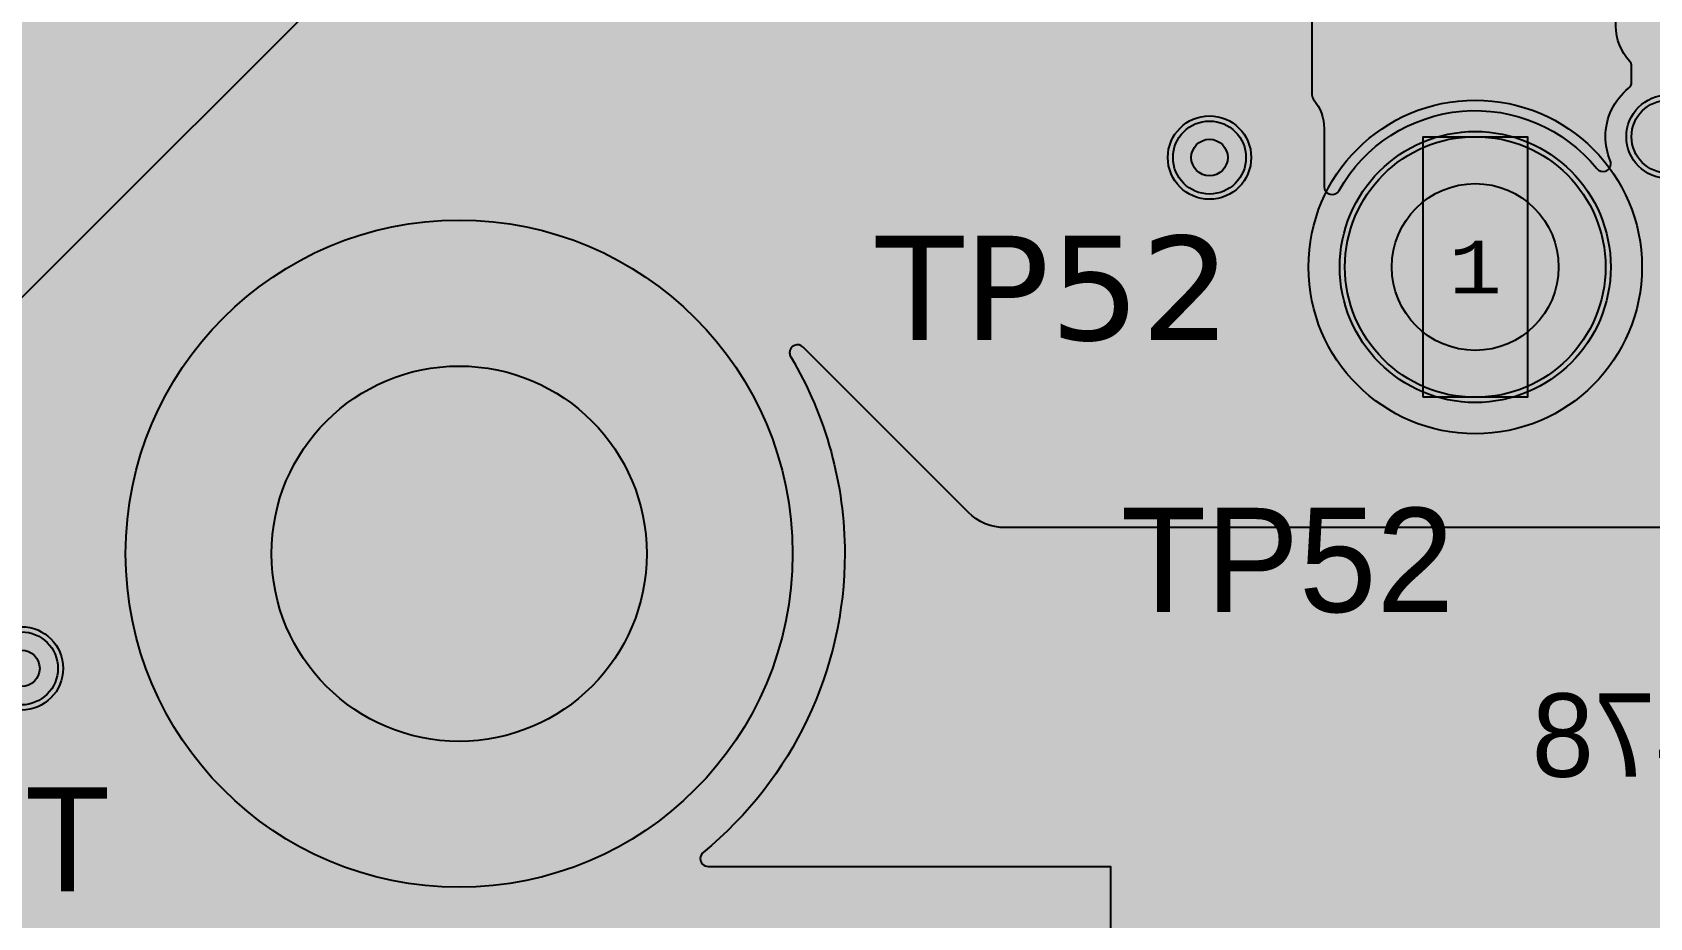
# Model space of a CAD drawing. Extents: x -28 to 199, y -61 to 255.
# Drawn here: x 92.9 to 108.42, y 131.51 to 140 of the extents above; entities that cross this region are included whole.
import ezdxf
from ezdxf.enums import TextEntityAlignment as Align

# ---------------------------------------------------------------- set-up
doc = ezdxf.new("R2010")
doc.units = 0
doc.header["$MEASUREMENT"] = 0
for name, color, linetype in [('ASSEMBLY_OUTLINES_TOP', 102, 'CONTINUOUS'), ('ASSEMBLY_PART_NUMBERS_BTM', 191, 'CONTINUOUS'), ('ASSEMBLY_PART_NUMBERS_TOP', 102, 'CONTINUOUS'), ('ASSEMBLY_REF_DES_TOP', 102, 'CONTINUOUS'), ('DRILL_DRAWING', 21, 'CONTINUOUS'), ('GENERATED_SILKSCREEN_BTM', 255, 'CONTINUOUS'), ('GENERATED_SILKSCREEN_TOP', 140, 'CONTINUOUS'), ('MOUNTING_HOLE_PADS_LAYER14', 150, 'CONTINUOUS'), ('MOUNTING_HOLE_PADS_LAYER17', 10, 'CONTINUOUS'), ('MOUNTING_HOLE_PADS_LAYER_2', 230, 'CONTINUOUS'), ('MOUNTING_HOLE_PADS_LAYER_3', 81, 'CONTINUOUS'), ('MOUNTING_HOLES_LAYER_2', 42, 'CONTINUOUS'), ('MOUNTING_HOLES_LAYER_3', 42, 'CONTINUOUS'), ('MOUNTING_HOLES_LAYER_BOT21', 42, 'CONTINUOUS'), ('MOUNTING_HOLES_LAYER_TOP', 42, 'CONTINUOUS'), ('PART_HOLES_LAYER_2', 30, 'CONTINUOUS'), ('PART_HOLES_LAYER_3', 30, 'CONTINUOUS'), ('PART_HOLES_LAYER_BOTTOM', 30, 'CONTINUOUS'), ('PART_HOLES_LAYER_TOP', 30, 'CONTINUOUS'), ('PART_PADS_LAYER_2', 230, 'CONTINUOUS'), ('PART_PADS_LAYER_3', 81, 'CONTINUOUS'), ('PART_PADS_LAYER_BOTTOM', 10, 'CONTINUOUS'), ('PART_PADS_LAYER_TOP', 150, 'CONTINUOUS'), ('PIN_NUMBERS_BTM', 8, 'CONTINUOUS'), ('PIN_NUMBERS_TOP', 8, 'CONTINUOUS'), ('PLACEMENT_OUTLINES_TOP', 130, 'CONTINUOUS'), ('PLANE_DATA_LAYER_2', 230, 'CONTINUOUS'), ('PLANE_DATA_LAYER_3', 81, 'CONTINUOUS'), ('PLANE_DATA_LAYER_BOTTOM', 10, 'CONTINUOUS'), ('PLANE_DATA_LAYER_TOP', 150, 'CONTINUOUS'), ('PLANE_SHAPES_LAYER_2', 230, 'CONTINUOUS'), ('PLANE_SHAPES_LAYER_3', 81, 'CONTINUOUS'), ('PLANE_SHAPES_LAYER_BOTTOM', 10, 'CONTINUOUS'), ('PLANE_SHAPES_LAYER_TOP', 150, 'CONTINUOUS'), ('SILKSCREEN_OUTLINES_TOP', 150, 'CONTINUOUS'), ('SILKSCREEN_REF_DES_BTM', 211, 'CONTINUOUS'), ('SILKSCREEN_REF_DES_TOP', 150, 'CONTINUOUS'), ('SOLDERMASK_PADS_BTM', 12, 'CONTINUOUS'), ('SOLDERMASK_PADS_TOP', 180, 'CONTINUOUS'), ('TRACES_LAYER_2', 230, 'CONTINUOUS'), ('TRACES_LAYER_BOTTOM', 10, 'CONTINUOUS'), ('TRACES_LAYER_TOP', 150, 'CONTINUOUS'), ('VIA_HOLES_LAYER_2', 30, 'CONTINUOUS'), ('VIA_HOLES_LAYER_3', 30, 'CONTINUOUS'), ('VIA_HOLES_LAYER_BOTTOM', 30, 'CONTINUOUS'), ('VIA_HOLES_LAYER_TOP', 30, 'CONTINUOUS'), ('VIA_PADS_LAYER_2', 230, 'CONTINUOUS'), ('VIA_PADS_LAYER_3', 81, 'CONTINUOUS'), ('VIA_PADS_LAYER_BOTTOM', 10, 'CONTINUOUS'), ('VIA_PADS_LAYER_TOP', 150, 'CONTINUOUS')]:
    doc.layers.add(name, color=color, linetype=linetype)
doc.styles.add('COURIER_NEW', font='COUR.TTF')
doc.styles.add('VERDANA', font='verdana.TTF')
doc.styles.add('VERIBEST_GERBER_0', font='txt')

msp = doc.modelspace()

# ---------------------------------------------------------------- hatches: boundary and pattern name
at = {"layer": 'MOUNTING_HOLES_LAYER_2'}
h = msp.add_hatch(color=256, dxfattribs=at)
edge = h.paths.add_edge_path()
edge.add_arc((97, 135), 1.8, 0, 360)
at = {"layer": 'MOUNTING_HOLES_LAYER_3'}
h = msp.add_hatch(color=256, dxfattribs=at)
edge = h.paths.add_edge_path()
edge.add_arc((97, 135), 1.8, 0, 360)
at = {"layer": 'MOUNTING_HOLES_LAYER_BOT21'}
h = msp.add_hatch(color=256, dxfattribs=at)
edge = h.paths.add_edge_path()
edge.add_arc((97, 135), 1.8, 0, 360)
at = {"layer": 'MOUNTING_HOLES_LAYER_TOP'}
h = msp.add_hatch(color=256, dxfattribs=at)
edge = h.paths.add_edge_path()
edge.add_arc((97, 135), 1.8, 0, 360)
at = {"layer": 'PART_HOLES_LAYER_2'}
h = msp.add_hatch(color=256, dxfattribs=at)
edge = h.paths.add_edge_path()
edge.add_arc((106.75, 137.75), 0.8, 0, 360)
at = {"layer": 'PART_HOLES_LAYER_3'}
h = msp.add_hatch(color=256, dxfattribs=at)
edge = h.paths.add_edge_path()
edge.add_arc((106.75, 137.75), 0.8, 0, 360)
at = {"layer": 'PART_HOLES_LAYER_BOTTOM'}
h = msp.add_hatch(color=256, dxfattribs=at)
edge = h.paths.add_edge_path()
edge.add_arc((106.75, 137.75), 0.8, 0, 360)
at = {"layer": 'PART_HOLES_LAYER_TOP'}
h = msp.add_hatch(color=256, dxfattribs=at)
edge = h.paths.add_edge_path()
edge.add_arc((106.75, 137.75), 0.8, 0, 360)
at = {"layer": 'PLANE_DATA_LAYER_2'}
for points in [[(106.75, 137.75), (106.75, 139.3262)], [(106.75, 137.75), (105.1738, 137.75)], [(106.75, 137.75), (108.3262, 137.75)], [(106.75, 137.75), (106.75, 136.1738)]]:
    msp.add_hatch(color=256, dxfattribs=at).paths.add_polyline_path(points, is_closed=False, flags=0)
at = {"layer": 'PLANE_DATA_LAYER_3'}
for points in [[(106.75, 137.75), (106.75, 139.3262)], [(106.75, 137.75), (105.1738, 137.75)], [(106.75, 137.75), (108.3262, 137.75)], [(106.75, 137.75), (106.75, 136.1738)]]:
    msp.add_hatch(color=256, dxfattribs=at).paths.add_polyline_path(points, is_closed=False, flags=0)
at = {"layer": 'PLANE_DATA_LAYER_BOTTOM'}
h = msp.add_hatch(color=256, dxfattribs=at)
h.paths.add_polyline_path([(114.75, 134.8262, -0.41421356), (114.6738, 134.75), (111.2262, 134.75, -0.41421356), (111.15, 134.8262), (111.15, 134.973, 0.18667662), (111.01984, 135.30948, -0.1866773), (111, 135.36076), (111, 135.39611, -0.13857401), (111.01127, 135.43599, 0.13857251), (111.1, 135.75, 0.58644763), (110.18599, 136.26127, -0.13857401), (110.14611, 136.25), (107.42617, 136.25, -0.7996942), (107.39348, 136.39503, 0.28956578), (108.25, 137.75, 1), (105.25, 137.75, 0.28956578), (106.10652, 136.39503, -0.7996942), (106.07383, 136.25), (102.47824, 136.25, -0.19891337), (102.42436, 136.27232), (99.20176, 139.49492, -0.19890996), (99.17944, 139.5488), (99.17944, 139.5488, -0.41421356), (99.25564, 139.625), (112.896, 139.625, -0.19891337), (112.94988, 139.60268), (114.72768, 137.82488, -0.19890996), (114.75, 137.771)], flags=0)
h.paths.add_polyline_path([(112.2, 135.8, -1), (113.4, 135.8, -1)], flags=0)
for points in [[(106.75, 137.75), (105.63546, 138.86454)], [(106.75, 137.75), (107.86454, 138.86454)], [(106.75, 137.75), (105.57582, 136.69847)], [(106.75, 137.75), (107.92418, 136.69847)]]:
    msp.add_hatch(color=256, dxfattribs=at).paths.add_polyline_path(points, is_closed=False, flags=0)
msp.add_hatch(color=256, dxfattribs=at).paths.add_polyline_path([(111.5, 131.9238, 0.41421356), (111.4238, 132), (109.50001, 132, -0.41421356), (109.5, 132.00001), (109.5, 134.74999, -0.41421356), (109.50001, 134.75), (110.00612, 134.75, 0.41421356), (110.08232, 134.8262, 0.13611405), (110.07143, 134.86545, -0.1361113), (110, 135.123), (110, 135.123), (110, 135.1738, 0.41421356), (109.9238, 135.25), (102.23957, 135.25, -0.19891222), (101.88602, 135.39645), (100.30113, 136.98134, 0.66818199), (100.17105, 136.92746), (100.17105, 136.92746, 0.13472467), (100.18172, 136.88856, -0.13472521), (100.7, 135), (100.7, 135, -0.22507973), (99.34156, 132.1352, 0.22507766), (99.31359, 132.0762, 0.41421356), (99.38979, 132), (103.24999, 132, -0.41421356), (103.25, 131.99999), (103.25, 128.3262, 0.41421356), (103.3262, 128.25), (110.24999, 128.25, -0.41421356), (110.25, 128.24999), (110.25, 116.7762, 0.41421356), (110.3262, 116.7), (111.4238, 116.7, 0.41421356), (111.5, 116.7762)], flags=0)
at = {"layer": 'PLANE_DATA_LAYER_TOP'}
for points in [[(102.88095, 142.44166, 0.36173333), (102.81858, 142.51659, -0.36173482), (102, 143.5), (102, 143.5, -0.26391418), (102.487, 144.35839, 0.26391302), (102.52411, 144.4238, 0.41421356), (102.44791, 144.5), (85.5762, 144.5, 0.41421356), (85.5, 144.4238), (85.5, 142.22449, 0.57581715), (85.614, 142.15832, -0.57581531), (87.11, 141.29, -0.57581531), (85.614, 140.42168, 0.57581715), (85.5, 140.35551), (85.5, 139.68449, 0.57581715), (85.614, 139.61832, -0.31332392), (86.75081, 139.5177, 0.17566318), (86.79964, 139.5), (90.18461, 139.5, 0.19891337), (90.23849, 139.52232), (90.35733, 139.64115, 0.19890996), (90.37964, 139.69503), (90.37964, 139.69503), (90.37964, 141.85664, -0.19891217), (90.49007, 142.12322), (90.57856, 142.21172, 0.19890996), (90.60088, 142.2656), (90.60088, 142.2656, 0.01272602), (90.60078, 142.26947, -0.01272493), (90.6, 142.3, -1), (91.8, 142.3, -0.40995577), (91.20874, 141.70006, 0.4099571), (91.13364, 141.62387), (91.13364, 139.5762, 0.41421356), (91.20984, 139.5), (92.49999, 139.5, -0.41421356), (92.5, 139.49999), (92.5, 137.33793), (92.5, 137.33793, 0.66818199), (92.63008, 137.28404), (96.28962, 140.94358, -0.19891217), (96.5562, 141.054), (101.49329, 141.054, 0.19891337), (101.54717, 141.07632), (102.85863, 142.38778, 0.19890996), (102.88095, 142.44166)], [(108.25, 139.6729, 0.1866773), (108.23016, 139.72418, -0.18667645), (108.1, 140.06066), (108.1, 144.4238, 0.41421356), (108.0238, 144.5), (107.1326, 144.5, 0.19891337), (107.07872, 144.47768), (105.2058, 142.60476, 0.19890996), (105.18348, 142.55088), (105.18348, 142.55088), (105.18348, 139.40088, 0.17573428), (105.2012, 139.35203, -0.17573428), (105.3, 139.0796), (105.3, 138.52271, 0.77180003), (105.44262, 138.48535, -0.52974323), (107.91579, 138.69389, 0.706757), (108.05121, 138.74184, 0.09824459), (108.04544, 138.77093, -0.09824404), (107.99999, 139, -0.2259518), (108.22183, 139.46582, 0.22594729), (108.25, 139.52498)]]:
    msp.add_hatch(color=256, dxfattribs=at).paths.add_polyline_path(points, flags=0)
h = msp.add_hatch(color=256, dxfattribs=at)
h.paths.add_polyline_path([(116, 117.85178, -0.19890996), (115.97768, 117.7979), (111.96313, 113.78335, 0.19891217), (111.85271, 113.51677), (111.85271, 109.21054, -0.19890996), (111.83039, 109.15666), (111.51927, 108.84553, 0.05213059), (111.4699, 108.78463, -0.25367423), (111.40604, 108.75), (111.05209, 108.75, -0.76135767), (111.013, 108.89161, 0.26391418), (111.5, 109.75), (111.5, 109.75, 1), (109.5, 109.75), (109.5, 109.75, 0.26391418), (109.987, 108.89161, -0.76136033), (109.94791, 108.75), (109.78776, 108.75, -0.12392287), (109.75168, 108.75908, 0.10202362), (108.31962, 109.18617, -0.38910338), (108.25, 109.26208), (108.25, 114.49999, 0.41421356), (108.24999, 114.5), (106.5762, 114.5, -0.41421356), (106.5, 114.5762), (106.5, 125.25), (106.5, 125.25), (102.75, 129, 0.20768435), (102.75, 129), (92.5762, 129, -0.41421356), (92.5, 129.0762), (92.5, 136.05608, -0.19890996), (92.52232, 136.10996), (96.69003, 140.27768, -0.19891337), (96.74392, 140.3), (101.68101, 140.3, 0.19891217), (101.94759, 140.41042), (104.2034, 142.66623, -0.66818199), (104.33348, 142.61235), (104.33348, 139.19611, 0.17573428), (104.43228, 138.92368, -0.17573428), (104.45, 138.87483), (104.45, 138.72517, -0.17573428), (104.43228, 138.67632, 0.17573428), (104.33348, 138.40389), (104.33348, 136.62554, 0.19891219), (104.45796, 136.32502), (107.04062, 133.74236, -0.19890996), (107.06294, 133.68848), (107.06294, 128.07054, -0.19890996), (107.04062, 128.01666), (106.79948, 127.77552, 0.19891219), (106.675, 127.475), (106.675, 127.25392, -0.18608608), (106.65528, 127.20277, 1.60583329), (107.69054, 126.90611, -0.04447271), (107.68934, 126.91959), (107.68934, 126.91959, -0.66818199), (107.81942, 126.97347), (108.69621, 126.09669, -0.13857289), (108.71644, 126.06052, 0.88907401), (109.9, 126.2), (109.9, 126.2, 0.34705113), (109.43948, 126.78356, -0.13857289), (109.40331, 126.80379), (108.59101, 127.61609, -0.19890996), (108.5687, 127.66997), (108.5687, 134.9238, -0.41421356), (108.6449, 135), (112.2238, 135, -0.41421356), (112.3, 134.9238), (112.3, 122.37057, 0.19891222), (112.44645, 122.01701), (115.66701, 118.79645, 0.15539787), (115.9366, 118.6571, -0.36561155), (116, 118.58198)], flags=0)
h.paths.add_polyline_path([(92.75, 130.75, -1), (94.75, 130.75, -1)], flags=0)
h.paths.add_polyline_path([(93.3, 135, -1), (100.7, 135, -1)], flags=0)
for points in [[(106.75, 137.75), (105.74104, 138.96095)], [(106.75, 137.75), (107.81543, 138.91158)]]:
    msp.add_hatch(color=256, dxfattribs=at).paths.add_polyline_path(points, is_closed=False, flags=0)
at = {"layer": 'PLANE_SHAPES_LAYER_2'}
h = msp.add_hatch(color=256, dxfattribs=at)
h.paths.add_polyline_path([(169.5, 129.25), (149.5, 129.25), (142.25, 122), (142.25, 90.5), (147.5, 90.5), (147.5, 80), (154, 80), (154, 69.25), (131.75, 69.25), (131.75, 73.25), (121.25, 73.25), (121.25, 81), (110.5, 81), (110.5, 125.75), (106.5, 125.75), (106.5, 128.75), (93.5, 128.75), (93.5, 120.25), (91.75, 120.25), (91.75, 121.5), (80, 121.5), (80, 118.25), (73.25, 118.25), (73.25, 124.5), (67.5, 124.5), (67.5, 128), (57.75, 128), (57.75, 120.25), (55.25, 120.25), (55.25, 121.5), (47.5, 121.5), (47.5, 119), (35, 119), (35, 134.75), (32.75, 134.75), (32.75, 159.75), (29.25, 159.75), (29.25, 175.25), (22.5, 175.25), (22.5, 195.25), (17.25, 195.25), (17.25, 198), (22.5, 198), (22.5, 216.5), (40.25, 216.5), (40.25, 235.5), (54.5, 235.5), (54.5, 254), (87.25, 254), (87.25, 236.25), (86.25, 236.25), (86.25, 228.75), (81, 228.75), (81, 218.75), (95.25, 218.75), (95.25, 194.5), (87, 194.5), (87, 172), (131.1, 172), (131.1, 208.75), (115.5, 208.75), (115.5, 213.75), (106.75, 213.75), (106.75, 218.75), (110.25, 222.25), (110.25, 226.25), (142.5, 226.25), (142.5, 221.5), (160.5, 221.5), (160.5, 240.75), (169.5, 240.75)])
h.paths.add_polyline_path([(35.5, 149.5), (41.75, 149.5), (41.75, 152), (39.25, 152), (39.25, 154), (37.75, 154), (37.75, 152), (35.5, 152)], flags=16)
h.paths.add_polyline_path([(37.5, 125.75), (37.5, 128.75), (42.75, 128.75), (42.75, 125.75)], flags=16)
h.paths.add_polyline_path([(52, 127.75), (52, 130.75), (54.25, 130.75), (54.25, 127.75)], flags=16)
h.paths.add_polyline_path([(50.75, 219.5), (50.75, 226.5), (71.75, 226.5), (71.75, 219.5)], flags=16)
h.paths.add_polyline_path([(66.5, 150.75), (66.5, 177.5), (72.25, 177.5), (72.25, 150.75)], flags=16)
h.paths.add_polyline_path([(47.25, 185.25), (73, 185.25), (73, 188.25), (70.25, 188.25), (70.25, 191), (47.25, 191)], flags=16)
h.paths.add_polyline_path([(84.5, 208), (84.5, 212.75), (85, 212.75), (85, 208)], flags=16)
h.paths.add_polyline_path([(61.5, 137.25), (87.75, 137.25), (87.75, 140.5), (84.75, 140.5), (84.75, 143), (61.5, 143)], flags=16)
h.paths.add_polyline_path([(88.75, 127), (88.75, 130), (91, 130), (91, 127)], flags=16)
h.paths.add_polyline_path([(85.5, 130.25), (85.5, 132.5), (91, 132.5), (91, 130.25)], flags=16)
h.paths.add_polyline_path([(108.75, 142.25), (135.75, 142.25), (135.75, 145.75), (132.25, 145.75), (132.25, 149), (108.75, 149)], flags=16)
h.paths.add_polyline_path([(114.25, 126.75), (140.75, 126.75), (140.75, 129.75), (137.25, 129.75), (137.25, 133), (114.25, 133)], flags=16)
h.paths.add_polyline_path([(155.25, 180.25), (166.25, 180.25), (166.25, 186.25), (152.25, 186.25), (152.25, 183), (155.25, 183)], flags=16)
at = {"layer": 'PLANE_SHAPES_LAYER_3'}
h = msp.add_hatch(color=256, dxfattribs=at)
h.paths.add_polyline_path([(169.5, 129.25), (149.5, 129.25), (142.25, 122), (142.25, 90.5), (147.5, 90.5), (147.5, 80), (154, 80), (154, 69.25), (131.75, 69.25), (131.75, 73.25), (121.25, 73.25), (121.25, 81), (110.5, 81), (110.5, 125.75), (106.5, 125.75), (106.5, 128.75), (93.5, 128.75), (93.5, 120.25), (91.75, 120.25), (91.75, 121.5), (80, 121.5), (80, 118.25), (73.25, 118.25), (73.25, 124.5), (67.5, 124.5), (67.5, 127.75), (58.25, 127.75), (58.25, 130.25), (88.75, 130.25), (88.75, 127), (91, 127), (91, 132.5), (55, 132.5), (55, 131.25), (52, 131.25), (52, 127.75), (55, 127.75), (55, 127.25), (57.75, 127.25), (57.75, 120.25), (55.25, 120.25), (55.25, 121.5), (47.5, 121.5), (47.5, 119), (35, 119), (35, 134.75), (32.75, 134.75), (32.75, 159.75), (29.25, 159.75), (29.25, 175.25), (22.5, 175.25), (22.5, 195.25), (17.25, 195.25), (17.25, 198), (22.5, 198), (22.5, 216.5), (40.25, 216.5), (40.25, 235.5), (54.5, 235.5), (54.5, 254), (87.25, 254), (87.25, 236.25), (86.25, 236.25), (86.25, 228.75), (81, 228.75), (81, 218.75), (95.25, 218.75), (95.25, 194.5), (87, 194.5), (87, 172), (131.1, 172), (131.1, 208.75), (115.5, 208.75), (115.5, 213.75), (106.75, 213.75), (106.75, 218.75), (110.25, 222.25), (110.25, 226.25), (142.5, 226.25), (142.5, 221.5), (160.5, 221.5), (160.5, 240.75), (169.5, 240.75)])
h.paths.add_polyline_path([(35.5, 149.5), (41.75, 149.5), (41.75, 152), (39.25, 152), (39.25, 154), (37.75, 154), (37.75, 152), (35.5, 152)], flags=16)
h.paths.add_polyline_path([(37.5, 125.75), (37.5, 128.75), (42.75, 128.75), (42.75, 125.75)], flags=16)
h.paths.add_polyline_path([(50.75, 219.5), (50.75, 226.5), (71.75, 226.5), (71.75, 219.5)], flags=16)
h.paths.add_polyline_path([(66.5, 150.75), (66.5, 177.5), (72.25, 177.5), (72.25, 150.75)], flags=16)
h.paths.add_polyline_path([(47.25, 185.25), (73, 185.25), (73, 188.25), (70.25, 188.25), (70.25, 191), (47.25, 191)], flags=16)
h.paths.add_polyline_path([(84.5, 208), (84.5, 212.75), (85, 212.75), (85, 208)], flags=16)
h.paths.add_polyline_path([(61.5, 137.25), (87.75, 137.25), (87.75, 140.5), (84.75, 140.5), (84.75, 143), (61.5, 143)], flags=16)
h.paths.add_polyline_path([(108.75, 142.25), (135.75, 142.25), (135.75, 145.75), (132.25, 145.75), (132.25, 149), (108.75, 149)], flags=16)
h.paths.add_polyline_path([(114.25, 126.75), (140.75, 126.75), (140.75, 129.75), (137.25, 129.75), (137.25, 133), (114.25, 133)], flags=16)
h.paths.add_polyline_path([(155.25, 180.25), (166.25, 180.25), (166.25, 186.25), (152.25, 186.25), (152.25, 183), (155.25, 183)], flags=16)
at = {"layer": 'VIA_HOLES_LAYER_2'}
h = msp.add_hatch(color=256, dxfattribs=at)
edge = h.paths.add_edge_path()
edge.add_arc((104.2, 138.8), 0.175, 0, 360)
h = msp.add_hatch(color=256, dxfattribs=at)
edge = h.paths.add_edge_path()
edge.add_arc((92.8, 133.9), 0.175, 0, 360)
at = {"layer": 'VIA_HOLES_LAYER_3'}
h = msp.add_hatch(color=256, dxfattribs=at)
edge = h.paths.add_edge_path()
edge.add_arc((104.2, 138.8), 0.175, 0, 360)
h = msp.add_hatch(color=256, dxfattribs=at)
edge = h.paths.add_edge_path()
edge.add_arc((92.8, 133.9), 0.175, 0, 360)
at = {"layer": 'VIA_HOLES_LAYER_BOTTOM'}
h = msp.add_hatch(color=256, dxfattribs=at)
edge = h.paths.add_edge_path()
edge.add_arc((104.2, 138.8), 0.175, 0, 360)
h = msp.add_hatch(color=256, dxfattribs=at)
edge = h.paths.add_edge_path()
edge.add_arc((92.8, 133.9), 0.175, 0, 360)
at = {"layer": 'VIA_HOLES_LAYER_TOP'}
h = msp.add_hatch(color=256, dxfattribs=at)
edge = h.paths.add_edge_path()
edge.add_arc((104.2, 138.8), 0.175, 0, 360)
h = msp.add_hatch(color=256, dxfattribs=at)
edge = h.paths.add_edge_path()
edge.add_arc((92.8, 133.9), 0.175, 0, 360)

# ---------------------------------------------------------------- linework, layer by layer
at = {"layer": 'ASSEMBLY_OUTLINES_TOP'}
msp.add_lwpolyline([(106.25, 136.5), (106.25, 139), (107.25, 139), (107.25, 136.5)], close=True, dxfattribs=at)
msp.add_circle((106.75, 137.75), 1.6, dxfattribs=at)
at = {"layer": 'GENERATED_SILKSCREEN_BTM', "const_width": 0.15}
for points in [[(100.8544, 140.078), (100.8536, 140.0724), (100.8512, 140.0676), (100.8472, 140.0636), (100.8408, 140.062), (100.5984, 140.062), (100.5984, 140.0244), (100.5968, 140.0188), (100.5936, 140.014), (100.588, 140.0116), (100.5824, 140.0108), (100.576, 140.0116), (100.5704, 140.014), (100.5664, 140.0188), (100.5656, 140.0244), (100.5656, 140.062), (100.0952, 140.062), (100.0912, 140.0628), (100.088, 140.0644), (100.0848, 140.0684), (100.0824, 140.0724), (100.0808, 140.0772)], [(106.9376, 133.3512), (106.9632, 133.2744), (106.9376, 133.1976), (106.9376, 133.1952), (106.9368, 133.192), (106.9368, 132.9448), (106.9368, 132.9424), (106.9376, 132.94), (106.9384, 132.9368), (106.9416, 132.9336), (107.0216, 132.8512), (107.0256, 132.848), (107.0296, 132.8472), (107.0328, 132.8464), (107.3264, 132.8464), (107.3288, 132.8464), (107.3312, 132.8472), (107.3344, 132.848), (107.3376, 132.8512), (107.4176, 132.9336), (107.4216, 132.9368), (107.4224, 132.94), (107.4224, 132.9448), (107.4224, 133.192), (107.4224, 133.1952), (107.4224, 133.1968), (107.4216, 133.1976), (107.396, 133.2744), (107.4216, 133.3512), (107.4224, 133.352), (107.4224, 133.3568), (107.4224, 133.5488), (107.4224, 133.552), (107.4216, 133.556), (107.4176, 133.56), (107.3376, 133.6424), (107.3344, 133.6448), (107.3312, 133.6456), (107.3288, 133.6464), (107.3264, 133.6464), (107.0328, 133.6464), (107.0296, 133.6456), (107.0256, 133.6448), (107.0216, 133.6424), (106.9416, 133.56), (106.9384, 133.5552), (106.9376, 133.552), (106.9368, 133.5488), (106.9368, 133.3568), (106.9368, 133.3536), (106.9376, 133.352), (106.9376, 133.3512)], [(107.3904, 133.54), (107.3904, 133.3584), (107.3688, 133.2896), (106.992, 133.2896), (106.9688, 133.3584), (106.9688, 133.54), (107.04, 133.6136), (107.3184, 133.6136), (107.3904, 133.54)], [(108.12, 132.8704), (108.1216, 132.8648), (108.1208, 132.8592), (108.1176, 132.8544), (108.1128, 132.8512), (108.1072, 132.8496), (108.1016, 132.8488), (108.0968, 132.8504), (108.0928, 132.8552), (107.6616, 133.6224), (107.66, 133.6264), (107.66, 133.6296), (107.66, 133.6328), (107.6616, 133.636), (107.664, 133.6408), (107.6672, 133.644), (107.6712, 133.6456), (107.6752, 133.6464), (108.2152, 133.6464), (108.2208, 133.6448), (108.2256, 133.6408), (108.228, 133.636), (108.2288, 133.6296), (108.228, 133.624), (108.2256, 133.6184), (108.2208, 133.6144), (108.2152, 133.6136), (107.7024, 133.6136), (108.12, 132.8704)], [(108.5, 132.856), (108.496, 132.852), (108.4904, 132.8496), (108.4848, 132.8488), (108.4792, 132.8496), (108.4744, 132.852), (108.4704, 132.856), (108.4688, 132.8624), (108.4688, 133.1048), (108.4312, 133.1048), (108.4256, 133.1064), (108.4208, 133.1096), (108.4184, 133.1152), (108.4176, 133.1208), (108.4184, 133.1272), (108.4208, 133.1328), (108.4256, 133.1368), (108.4312, 133.1376), (108.4688, 133.1376), (108.4688, 133.608), (108.4696, 133.612), (108.472, 133.6152), (108.4752, 133.6184), (108.4792, 133.6208), (108.484, 133.6224), (108.4888, 133.6232), (108.4928, 133.6224), (108.4968, 133.6192), (108.9824, 133.1336)], [(107.3904, 133.1888), (107.3904, 132.952), (107.3184, 132.8792), (107.04, 132.8792), (106.9688, 132.952), (106.9688, 133.1888), (106.992, 133.2576), (107.3688, 133.2576), (107.3904, 133.1888)], [(92.821, 132.743), (93.496, 132.743), (93.503, 132.742), (93.509, 132.737), (93.512, 132.73), (93.513, 132.722), (93.512, 132.715), (93.509, 132.708), (93.503, 132.704), (93.496, 132.702), (93.178, 132.702), (93.178, 131.763)], [(93.178, 131.763), (93.177, 131.756), (93.172, 131.75), (93.165, 131.747), (93.158, 131.746), (93.152, 131.747), (93.145, 131.75), (93.14, 131.756), (93.138, 131.763), (93.138, 132.702), (92.821, 132.702)]]:
    msp.add_lwpolyline(points, dxfattribs=at)
at = {"layer": 'GENERATED_SILKSCREEN_TOP', "const_width": 0.15}
msp.add_lwpolyline([(105.15, 137.75, -1), (108.35, 137.75, -1)], format="xyb", close=True, dxfattribs=at)
for points in [[(103.822, 134.443), (103.823, 134.436), (103.828, 134.43), (103.835, 134.427), (103.842, 134.426), (103.849, 134.427), (103.855, 134.43), (103.86, 134.436), (103.862, 134.443), (103.862, 135.382), (104.179, 135.382), (104.186, 135.384), (104.192, 135.388), (104.195, 135.395), (104.196, 135.402), (104.195, 135.41), (104.192, 135.417), (104.186, 135.422), (104.179, 135.423), (103.504, 135.423), (103.497, 135.422), (103.492, 135.417), (103.488, 135.41), (103.487, 135.402), (103.488, 135.395), (103.492, 135.388), (103.497, 135.384), (103.504, 135.382), (103.822, 135.382), (103.822, 134.443)], [(105.138, 135.043), (105.141, 135.045), (105.142, 135.05), (105.145, 135.055), (105.145, 135.06), (105.145, 135.266), (105.145, 135.271), (105.142, 135.274), (105.142, 135.277), (105.141, 135.278), (105.14, 135.279), (105.138, 135.281), (104.968, 135.419), (104.963, 135.421), (104.959, 135.422), (104.955, 135.423), (104.451, 135.423), (104.442, 135.421), (104.436, 135.416), (104.431, 135.41), (104.429, 135.403), (104.429, 134.443), (104.431, 134.435), (104.436, 134.43), (104.442, 134.427), (104.449, 134.426), (104.457, 134.427), (104.464, 134.43), (104.469, 134.435), (104.471, 134.443), (104.471, 134.903), (104.955, 134.903), (104.962, 134.904), (104.965, 134.905), (104.966, 134.905), (104.968, 134.906), (105.138, 135.043)], [(105.563, 135.079), (105.559, 135.078), (105.556, 135.077), (105.552, 135.075), (105.416, 134.965), (105.416, 135.382), (106.069, 135.382), (106.076, 135.384), (106.082, 135.388), (106.085, 135.395), (106.086, 135.402), (106.085, 135.41), (106.082, 135.416), (106.076, 135.421), (106.069, 135.423), (105.394, 135.423), (105.387, 135.421), (105.381, 135.416), (105.376, 135.41), (105.374, 135.403), (105.374, 134.922), (105.375, 134.915), (105.378, 134.91), (105.382, 134.907), (105.389, 134.905), (105.394, 134.903), (105.398, 134.902), (105.403, 134.903), (105.407, 134.906), (105.57, 135.039), (105.893, 135.039), (106.049, 134.912), (106.049, 134.59), (105.893, 134.465), (105.57, 134.465), (105.407, 134.597), (105.4, 134.6), (105.394, 134.6), (105.388, 134.596), (105.382, 134.591), (105.378, 134.584), (105.377, 134.577), (105.378, 134.57), (105.383, 134.565), (105.552, 134.427), (105.555, 134.425), (105.559, 134.425), (105.563, 134.423), (105.9, 134.423), (105.903, 134.423), (105.904, 134.424), (105.905, 134.424), (105.907, 134.425), (105.909, 134.425), (105.913, 134.427), (106.082, 134.565), (106.085, 134.568), (106.086, 134.57), (106.088, 134.576), (106.089, 134.58), (106.089, 134.922), (106.088, 134.926), (106.086, 134.932), (106.086, 134.934), (106.085, 134.935), (106.083, 134.937), (106.082, 134.939), (105.913, 135.075), (105.908, 135.077), (105.904, 135.078), (105.9, 135.079), (105.563, 135.079)], [(106.859, 135.419), (107.027, 135.282), (107.03, 135.277), (107.031, 135.273), (107.033, 135.27), (107.034, 135.266), (107.034, 135.129), (107.033, 135.125), (107.031, 135.119), (107.03, 135.114), (107.027, 135.112), (106.361, 134.571), (106.361, 134.464), (107.014, 134.464), (107.021, 134.462), (107.027, 134.458), (107.03, 134.451), (107.031, 134.443), (107.03, 134.436), (107.027, 134.429), (107.021, 134.425), (107.014, 134.423), (106.34, 134.423), (106.332, 134.425), (106.327, 134.43), (106.322, 134.435), (106.32, 134.443), (106.32, 134.58), (106.321, 134.583), (106.323, 134.59), (106.325, 134.593), (106.327, 134.595), (106.329, 134.597), (106.994, 135.139), (106.994, 135.256), (106.838, 135.382), (106.515, 135.382), (106.352, 135.249), (106.345, 135.247), (106.338, 135.248), (106.332, 135.251), (106.328, 135.257), (106.324, 135.263), (106.323, 135.27), (106.323, 135.274), (106.324, 135.277), (106.329, 135.282), (106.497, 135.419), (106.501, 135.42), (106.504, 135.421), (106.505, 135.422), (106.509, 135.423), (106.846, 135.423), (106.85, 135.422), (106.851, 135.422), (106.852, 135.421), (106.855, 135.42), (106.859, 135.419)], [(92.5176, 135.398), (92.6968, 135.27), (91.996, 135.27)], [(104.471, 135.382), (104.949, 135.382), (105.105, 135.256), (105.105, 135.07), (104.949, 134.943), (104.471, 134.943), (104.471, 135.382)]]:
    msp.add_lwpolyline(points, dxfattribs=at)
at = {"layer": 'MOUNTING_HOLE_PADS_LAYER14'}
msp.add_circle((97, 135), 3.2, dxfattribs=at)
at = {"layer": 'MOUNTING_HOLE_PADS_LAYER17'}
msp.add_circle((97, 135), 3.2, dxfattribs=at)
at = {"layer": 'MOUNTING_HOLE_PADS_LAYER_2'}
msp.add_circle((97, 135), 3.2, dxfattribs=at)
at = {"layer": 'MOUNTING_HOLE_PADS_LAYER_3'}
msp.add_circle((97, 135), 3.2, dxfattribs=at)
at = {"layer": 'MOUNTING_HOLES_LAYER_2'}
msp.add_circle((97, 135), 1.8, dxfattribs=at)
at = {"layer": 'MOUNTING_HOLES_LAYER_3'}
msp.add_circle((97, 135), 1.8, dxfattribs=at)
at = {"layer": 'MOUNTING_HOLES_LAYER_BOT21'}
msp.add_circle((97, 135), 1.8, dxfattribs=at)
at = {"layer": 'MOUNTING_HOLES_LAYER_TOP'}
msp.add_circle((97, 135), 1.8, dxfattribs=at)
at = {"layer": 'PART_HOLES_LAYER_2'}
msp.add_circle((106.75, 137.75), 0.8, dxfattribs=at)
at = {"layer": 'PART_HOLES_LAYER_3'}
msp.add_circle((106.75, 137.75), 0.8, dxfattribs=at)
at = {"layer": 'PART_HOLES_LAYER_BOTTOM'}
msp.add_circle((106.75, 137.75), 0.8, dxfattribs=at)
at = {"layer": 'PART_HOLES_LAYER_TOP'}
msp.add_circle((106.75, 137.75), 0.8, dxfattribs=at)
at = {"layer": 'PART_PADS_LAYER_2'}
msp.add_circle((106.75, 137.75), 1.25, dxfattribs=at)
at = {"layer": 'PART_PADS_LAYER_3'}
msp.add_circle((106.75, 137.75), 1.25, dxfattribs=at)
at = {"layer": 'PART_PADS_LAYER_BOTTOM'}
msp.add_circle((106.75, 137.75), 1.25, dxfattribs=at)
at = {"layer": 'PART_PADS_LAYER_TOP'}
msp.add_circle((106.75, 137.75), 1.25, dxfattribs=at)
at = {"layer": 'PLACEMENT_OUTLINES_TOP'}
msp.add_circle((106.75, 137.75), 1.6, dxfattribs=at)
at = {"layer": 'PLANE_DATA_LAYER_2', "const_width": 0.5}
for points in [[(106.75, 137.75), (106.75, 139.3262)], [(106.75, 137.75), (105.1738, 137.75)], [(106.75, 137.75), (108.3262, 137.75)], [(106.75, 137.75), (106.75, 136.1738)]]:
    msp.add_lwpolyline(points, dxfattribs=at)
at = {"layer": 'PLANE_DATA_LAYER_3', "const_width": 0.5}
for points in [[(106.75, 137.75), (106.75, 139.3262)], [(106.75, 137.75), (105.1738, 137.75)], [(106.75, 137.75), (108.3262, 137.75)], [(106.75, 137.75), (106.75, 136.1738)]]:
    msp.add_lwpolyline(points, dxfattribs=at)
at = {"layer": 'PLANE_DATA_LAYER_BOTTOM', "const_width": 0.5}
for points in [[(106.75, 137.75), (105.63546, 138.86454)], [(106.75, 137.75), (107.86454, 138.86454)], [(106.75, 137.75), (105.57582, 136.69847)], [(106.75, 137.75), (107.92418, 136.69847)]]:
    msp.add_lwpolyline(points, dxfattribs=at)
at = {"layer": 'PLANE_DATA_LAYER_BOTTOM'}
msp.add_lwpolyline([(109.9238, 135.25), (102.23957, 135.25, -0.19891222), (101.88602, 135.39645), (100.30113, 136.98134, 0.66818199), (100.17105, 136.92746), (100.17105, 136.92746, 0.13472467), (100.18172, 136.88856, -0.13472521), (100.7, 135), (100.7, 135, -0.22507973), (99.34156, 132.1352, 0.22507766), (99.31359, 132.0762, 0.41421356), (99.38979, 132), (103.24999, 132, -0.41421356), (103.25, 131.99999), (103.25, 128.3262, 0.41421356), (103.3262, 128.25), (110.24999, 128.25, -0.41421356)], format="xyb", dxfattribs=at)
at = {"layer": 'PLANE_DATA_LAYER_TOP'}
msp.add_lwpolyline([(108.25, 139.6729, 0.1866773), (108.23016, 139.72418, -0.18667645), (108.1, 140.06066), (108.1, 144.4238, 0.41421356), (108.0238, 144.5), (107.1326, 144.5, 0.19891337), (107.07872, 144.47768), (105.2058, 142.60476, 0.19890996), (105.18348, 142.55088), (105.18348, 142.55088), (105.18348, 139.40088, 0.17573428), (105.2012, 139.35203, -0.17573428), (105.3, 139.0796), (105.3, 138.52271, 0.77180003), (105.44262, 138.48535, -0.52974323), (107.91579, 138.69389, 0.706757), (108.05121, 138.74184, 0.09824459), (108.04544, 138.77093, -0.09824404), (107.99999, 139, -0.2259518), (108.22183, 139.46582, 0.22594729), (108.25, 139.52498)], format="xyb", close=True, dxfattribs=at)
msp.add_lwpolyline([(91.13364, 141.62387), (91.13364, 139.5762, 0.41421356), (91.20984, 139.5), (92.49999, 139.5, -0.41421356), (92.5, 139.49999), (92.5, 137.33793), (92.5, 137.33793, 0.66818199), (92.63008, 137.28404), (96.28962, 140.94358, -0.19891217)], format="xyb", dxfattribs=at)
at = {"layer": 'PLANE_DATA_LAYER_TOP', "const_width": 0.5}
for points in [[(106.75, 137.75), (105.74104, 138.96095)], [(106.75, 137.75), (107.81543, 138.91158)]]:
    msp.add_lwpolyline(points, dxfattribs=at)
at = {"layer": 'PLANE_SHAPES_LAYER_BOTTOM'}
for points in [[(92.5, 134.75), (114.75, 134.75), (92.5, 140), (114.75, 140)], [(92.5, 132), (109.5, 132), (92.5, 134.75), (109.5, 134.75)], [(103.25, 128.25), (111.5, 128.25), (103.25, 132), (111.5, 132)]]:
    msp.add_solid(points, dxfattribs=at)
at = {"layer": 'PLANE_SHAPES_LAYER_TOP'}
for points in [[(85.5, 139.5), (108.25, 139.5), (85.5, 144.5), (108.25, 144.5)], [(92.5, 129), (108.25, 129), (92.5, 139.5), (108.25, 139.5)], [(106.5, 114.5), (116, 114.5), (106.5, 135), (116, 135)]]:
    msp.add_solid(points, dxfattribs=at)
at = {"layer": 'SILKSCREEN_OUTLINES_TOP'}
msp.add_circle((106.75, 137.75), 1.6, dxfattribs=at)
at = {"layer": 'SOLDERMASK_PADS_BTM'}
msp.add_circle((106.75, 137.75), 1.3, dxfattribs=at)
at = {"layer": 'SOLDERMASK_PADS_TOP'}
msp.add_circle((106.75, 137.75), 1.3, dxfattribs=at)
at = {"layer": 'TRACES_LAYER_2'}
for points, const_width in [([(127, 121.8), (126.68084, 122.11916), (126.68084, 122.43827), (122.24411, 126.875), (114.54727, 126.875), (100.20552, 141.21675), (89.54614, 141.21675), (88.1, 142.66289), (88.1, 145.4)], 0.254), ([(82.89903, 139.88679), (83.04092, 140.02868), (91.12982, 140.02868), (91.83925, 140.73811), (99.48126, 140.73811), (113.56439, 126.65498), (113.56439, 93.12235), (111.83174, 91.3897), (111.83174, 84.70836), (103.05088, 75.9275), (103.05088, 64.16447), (102.04001, 63.15359), (85.05359, 63.15359), (82.777, 60.877), (82.777, 60.777), (82.2, 60.2)], 0.35), ([(81.7, 135), (84.08874, 137.38874), (89.25863, 137.38874), (92.108, 140.23811), (99.27415, 140.23811), (113.06439, 126.44788), (113.06439, 93.32945), (111.33174, 91.59681), (111.33174, 84.91547), (102.55088, 76.13461), (102.55088, 64.37157), (101.8329, 63.65359), (83.98821, 63.65359), (81.61265, 61.27803), (81.61265, 60.71265), (81.1, 60.2)], 0.35), ([(87, 136.6), (89.177, 136.6), (92.31511, 139.73811), (99.06704, 139.73811), (112.56439, 126.24077), (112.56439, 93.53656), (110.83174, 91.80391), (110.83174, 85.1822), (102.05088, 76.40134), (102.05088, 66.55088), (101.5, 66)], 0.35), ([(87, 135.6), (89.05621, 135.6), (92.69432, 139.23811), (98.85994, 139.23811), (112.06439, 126.03366), (112.06439, 93.74367), (110.33174, 92.01102), (110.33174, 88.62163)], 0.35)]:
    msp.add_lwpolyline(points, dxfattribs=dict(at, const_width=const_width))
at = {"layer": 'TRACES_LAYER_BOTTOM', "const_width": 0.5}
for points in [[(38.4, 171), (38.4, 169.39506), (41.28228, 166.51278), (44.83801, 166.51278), (49.95, 161.4008), (49.95, 149.78614), (50.41633, 149.31981), (50.41633, 145.81325), (52.14748, 144.0821), (95.1114, 144.0821), (99.0685, 140.125), (113.13467, 140.125), (117, 136.25967), (117, 134.6)], [(110.5, 135.75), (102.23957, 135.75), (94.69894, 143.29063), (50.99636, 143.29063), (49.65515, 144.63184), (49.65515, 148.48491), (49, 149.14006), (49, 157)]]:
    msp.add_lwpolyline(points, dxfattribs=at)
at = {"layer": 'TRACES_LAYER_TOP'}
for points, const_width in [([(87, 135.6), (91.4792, 135.6), (96.5562, 140.677), (101.68101, 140.677), (105.05668, 144.05266), (105.05668, 148.75616), (106.10179, 149.80127), (114.10127, 149.80127), (117.3, 153)], 0.254), ([(109.3, 126.2), (108.0687, 127.4313), (108.0687, 136.21788), (109.35, 137.49918), (109.35, 139.31066), (108.91066, 139.75), (108.91066, 139.75), (108.6, 140.06066), (108.6, 148)], 0.5), ([(107.5, 145.5), (104.75848, 142.75848), (104.75848, 139.19611), (104.875, 139.0796), (104.875, 138.52041), (104.75848, 138.40389), (104.75848, 136.62554), (107.48794, 133.89608), (107.48794, 127.86294), (107.1, 127.475), (107.1, 126.8)], 0.35), ([(92.8, 133.9), (92.75, 133.85), (91.75, 133.85)], 0.254)]:
    msp.add_lwpolyline(points, dxfattribs=dict(at, const_width=const_width))
at = {"layer": 'VIA_HOLES_LAYER_2'}
for centre in [(104.2, 138.8), (92.8, 133.9)]:
    msp.add_circle(centre, 0.175, dxfattribs=at)
at = {"layer": 'VIA_HOLES_LAYER_3'}
for centre in [(104.2, 138.8), (92.8, 133.9)]:
    msp.add_circle(centre, 0.175, dxfattribs=at)
at = {"layer": 'VIA_HOLES_LAYER_BOTTOM'}
for centre in [(104.2, 138.8), (92.8, 133.9)]:
    msp.add_circle(centre, 0.175, dxfattribs=at)
at = {"layer": 'VIA_HOLES_LAYER_TOP'}
for centre in [(104.2, 138.8), (92.8, 133.9)]:
    msp.add_circle(centre, 0.175, dxfattribs=at)
at = {"layer": 'VIA_PADS_LAYER_2'}
for centre in [(108.6, 139), (104.2, 138.8), (92.8, 133.9)]:
    msp.add_circle(centre, 0.4, dxfattribs=at)
at = {"layer": 'VIA_PADS_LAYER_3'}
for centre in [(108.6, 139), (104.2, 138.8), (92.8, 133.9)]:
    msp.add_circle(centre, 0.4, dxfattribs=at)
at = {"layer": 'VIA_PADS_LAYER_BOTTOM'}
for centre in [(108.6, 139), (104.2, 138.8), (92.8, 133.9)]:
    msp.add_circle(centre, 0.35, dxfattribs=at)
at = {"layer": 'VIA_PADS_LAYER_TOP'}
for centre in [(108.6, 139), (104.2, 138.8), (92.8, 133.9)]:
    msp.add_circle(centre, 0.35, dxfattribs=at)

# ---------------------------------------------------------------- texts
at = {"layer": 'ASSEMBLY_PART_NUMBERS_BTM', "style": 'VERIBEST_GERBER_0', "text_generation_flag": 2}
for s, p in [('CL10B104KB8SFNC', (100.71, 158.5)), ('ERJ-3EKF1004V', (102.46, 158.5)), ('GRM188R71H123KA01D', (92.46, 156.5)), ('SN74AHCT1G00DBVR', (102.29, 152.75)), ('ERJ-3EKF15R0V', (98.79, 149.5)), ('SN74LVC1G32DBVR', (95.79, 148.75)), ('SN74LVC1G332DBVR', (103.29, 147.5)), ('ERJ-3EKF4701V', (93.71, 145.5))]:
    msp.add_text(s, height=2.032, rotation=90, dxfattribs=at).set_placement(p, align=Align.TOP_LEFT)
for s, p in [('ERJ-3GEY0R00V', (105.5, 140.96)), ('ERJ-3EKF15R0V', (105.5, 139.21)), ('ERJ-3EKF2000V', (111.5, 136.04))]:
    msp.add_text(s, height=2.032, dxfattribs=at).set_placement(p, align=Align.TOP_LEFT)
at = {"layer": 'ASSEMBLY_PART_NUMBERS_TOP', "style": 'VERIBEST_GERBER_0'}
for s, p in [('ERJ-3EKF4701V', (107.71, 155.75)), ('SN74LVC1G08DBVR', (96.29, 154.25)), ('SN74AHCT1G00DBVR', (102.54, 151)), ('ERJ-3EKF4701V', (100.29, 147.5)), ('CL10C010BB8NNNC', (94.29, 133))]:
    msp.add_text(s, height=2.032, rotation=270, dxfattribs=at).set_placement(p, align=Align.TOP_LEFT)
for s, p in [('SBH11-PBPC-D10-ST-BK', (63.25, 136.21)), ('5126', (106.75, 135.21))]:
    msp.add_text(s, height=2.032, dxfattribs=at).set_placement(p, align=Align.TOP_LEFT)
at = {"layer": 'ASSEMBLY_REF_DES_TOP', "style": 'VERDANA'}
msp.add_text('TP52', height=1, dxfattribs=at).set_placement((101, 138.05), align=Align.TOP_LEFT)
at = {"layer": 'DRILL_DRAWING', "style": 'VERIBEST_GERBER_0'}
for s, p in [('A', (108.6, 139)), ('A', (104.2, 138.8)), ('K', (106.75, 137.75)), ('P', (97, 135)), ('A', (109, 134.3)), ('A', (92.8, 133.9)), ('T', (93.75, 130.75))]:
    msp.add_text(s, height=2, dxfattribs=at).set_placement(p, align=Align.MIDDLE_CENTER)
at = {"layer": 'PIN_NUMBERS_BTM', "style": 'COURIER_NEW'}
msp.add_text('1', height=0.508, dxfattribs=at).set_placement((106.75, 137.75), align=Align.MIDDLE_CENTER)
at = {"layer": 'PIN_NUMBERS_TOP', "style": 'COURIER_NEW'}
msp.add_text('1', height=0.508, dxfattribs=at).set_placement((106.75, 137.75), align=Align.MIDDLE_CENTER)
at = {"layer": 'SILKSCREEN_REF_DES_BTM', "style": 'VERIBEST_GERBER_0', "text_generation_flag": 2}
for s, height, p in [('R478', 0.8, (109.85, 133.66)), ('TP37', 1, (93.65, 132.76))]:
    msp.add_text(s, height=height, dxfattribs=at).set_placement(p, align=Align.TOP_LEFT)
at = {"layer": 'SILKSCREEN_REF_DES_TOP', "style": 'VERIBEST_GERBER_0'}
msp.add_text('TP52', height=1, dxfattribs=at).set_placement((103.35, 135.44), align=Align.TOP_LEFT)

doc.saveas('drawing.dxf')
